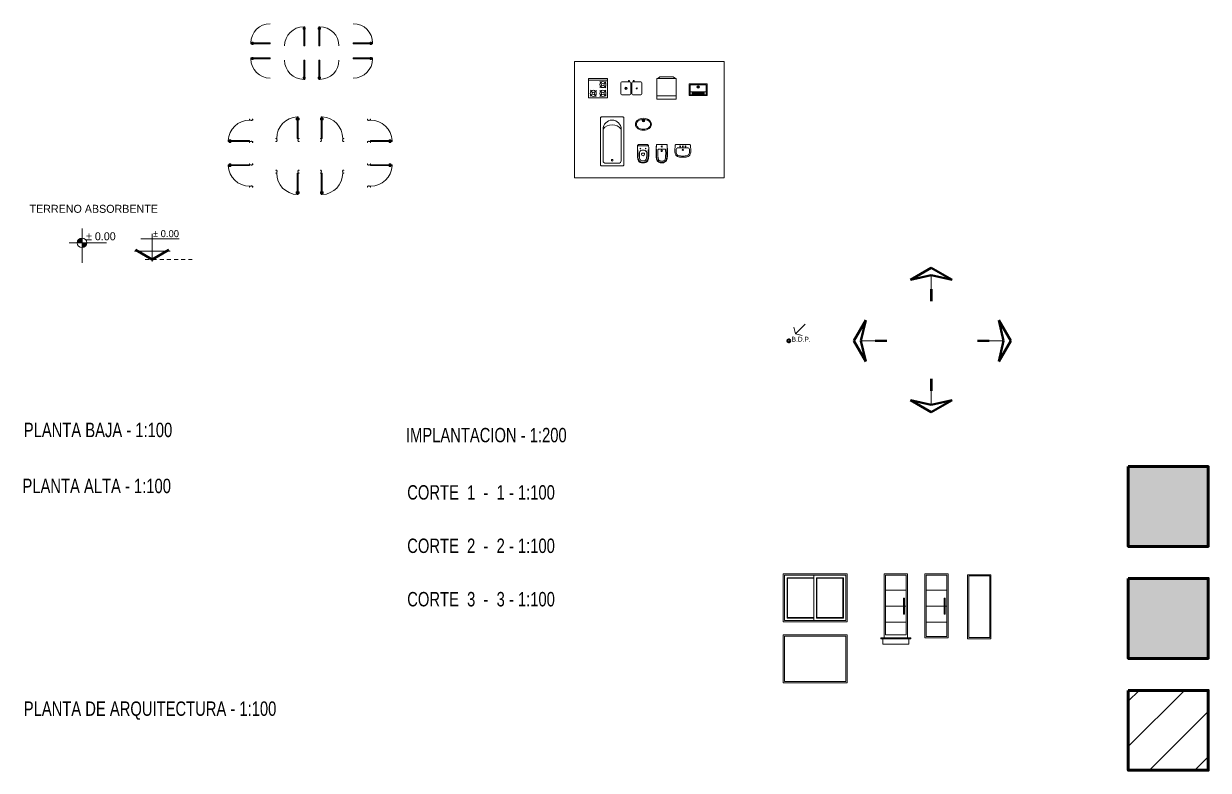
# Model space of a CAD drawing. Extents: x 233 to 569, y -241 to -74.
# Drawn here: x 476.77 to 513.8, y -171.34 to -148 of the extents above; entities that cross this region are included whole.
import ezdxf

# ---------------------------------------------------------------- set-up
doc = ezdxf.new("R2010")
doc.units = 0
doc.header["$MEASUREMENT"] = 0
doc.linetypes.add('HIDDEN2', pattern=[0.1875, 0.125, -0.0625])
doc.layers.get('0').update_dxf_attribs({"linetype": 'CONTINUOUS', "lineweight": 50})
for name, color, linetype, lineweight in [('ABERTURAS', 1, 'CONTINUOUS', 9), ('AUXILIAR', 8, 'CONTINUOUS', 9), ('COTAS', 1, 'CONTINUOUS', 9), ('HATCH', 12, 'CONTINUOUS', 50), ('LETRAS', 3, 'CONTINUOUS', 35), ('LINEAS', 2, 'CONTINUOUS', 20), ('TECHOS', 3, 'CONTINUOUS', 40), ('TEXTOGREEN', 3, 'CONTINUOUS', 40)]:
    doc.layers.add(name, color=color, linetype=linetype, lineweight=lineweight)
doc.styles.add('DIN', font='bahnschrift.ttf')
doc.styles.add('SWISS LT CN', font='bahnschrift.ttf')
doc.styles.add('SWISS LT CN BT', font='bahnschrift.ttf')
doc.styles.add('TEMPUS', font='GILC____.TTF')

# ---------------------------------------------------------------- blocks, each defined once
blk = doc.blocks.new('LAVATORIO')
at = {"layer": 'AUXILIAR', "linetype": 'Continuous'}
for p, q in [((174.293, 38.343), (174.293, 38.125)), ((174.397, 38.125), (174.397, 38.284)), ((174.293, 37.906), (174.293, 38.125)), ((174.397, 38.125), (174.397, 37.966))]:
    blk.add_line(p, q, dxfattribs=at)
for centre, radius in [((174.347, 38.125), 0.0145), ((174.347, 38.208), 0.0125), ((174.455, 38.125), 0.0191), ((174.347, 38.042), 0.0125)]:
    blk.add_circle(centre, radius, dxfattribs=at)
for centre, radius, start, end in [((174.309, 38.343), 0.0166, 98.9488, 180), ((174.501, 37.129), 1.246, 91.847, 98.9488), ((174.604, 38.284), 0.208, 174.4063, 180), ((174.431, 38.301), 0.0332, 90, 174.4063), ((174.459, 38.128), 0.208, 89.1723, 97.7563), ((174.474, 37.959), 0.415, 74.5314, 91.847), ((174.474, 37.959), 0.377, 74.5314, 91.847), ((174.55, 38.235), 0.0905, 11.5121, 74.5314), ((174.55, 38.235), 0.129, 11.5121, 74.5314), ((174.27, 38.178), 0.377, 3.6779, 11.5121), ((173.441, 38.125), 1.208, 0, 3.6779), ((174.27, 38.178), 0.415, 3.6779, 11.5121), ((173.441, 38.125), 1.246, 0, 3.6779), ((174.309, 37.906), 0.0166, 180, 261.0512), ((174.501, 39.121), 1.246, 261.0512, 268.153), ((174.604, 37.966), 0.208, 180, 185.5937), ((174.431, 37.949), 0.0332, 185.5937, 270), ((174.459, 38.121), 0.208, 262.2437, 270.8277), ((174.474, 38.291), 0.415, 268.153, 285.4686), ((174.474, 38.291), 0.377, 268.153, 285.4686), ((174.55, 38.014), 0.0905, 285.4686, 348.4879), ((174.55, 38.014), 0.129, 285.4686, 348.4879), ((174.27, 38.072), 0.377, 348.4879, 356.3221), ((173.441, 38.125), 1.208, 356.3221, 0), ((174.27, 38.072), 0.415, 348.4879, 356.3221), ((173.441, 38.125), 1.246, 356.3221, 0)]:
    blk.add_arc(centre, radius, start, end, dxfattribs=at)
blk = doc.blocks.new('INODORO')
at = {"layer": 'AUXILIAR', "linetype": 'Continuous'}
for q in [(179.203, 38.298), (179.526, 38.298)]:
    blk.add_line((179.364, 38.298), q, dxfattribs=at)
for centre, radius, start, end in [((182.187, 38.048), 3, 175.3336, 180.0649), ((179.201, 38.158), 0.0125, 177.8963, 241.1097), ((182.187, 38.048), 2.996, 175.3336, 177.8963), ((179.205, 38.155), 0.0125, 164.8627, 219.7452), ((179.188, 38.134), 0.015, 356.7304, 61.1097), ((179.203, 38.292), 0.006, 90, 175.3336), ((179.207, 38.292), 0.006, 90, 178.4484), ((179.272, 38.127), 0.03, 90, 182.5262), ((179.364, 36.56), 1.6, 90, 93.4282), ((179.364, 38.237), 0.0175, 90, 270), ((179.364, 38.237), 0.0175, 270, 90), ((179.364, 36.56), 1.6, 86.5718, 90), ((179.456, 38.127), 0.03, 357.4738, 90), ((179.522, 38.292), 0.006, 1.5516, 90), ((179.54, 38.134), 0.015, 118.8903, 183.2696), ((179.526, 38.292), 0.006, 4.6664, 90), ((176.542, 38.048), 2.996, 2.1037, 4.6664), ((176.542, 38.048), 3, 359.9351, 4.6664), ((179.524, 38.155), 0.0125, 320.2548, 15.1373), ((179.527, 38.158), 0.0125, 298.8903, 2.1037), ((184.687, 38.045), 5.5, 179.8442, 180.9076), ((179.738, 37.966), 0.55, 180.9076, 194.2367), ((182.187, 38.048), 2.985, 178.357, 180.0649), ((184.687, 38.045), 5.485, 179.8442, 180.9076), ((179.738, 37.966), 0.535, 180.9076, 194.2367), ((179.334, 37.864), 0.134, 194.2367, 261.2287), ((179.334, 37.864), 0.119, 194.2367, 261.2287), ((177.842, 38.098), 1.4, 358.4335, 1.2007), ((184.687, 38.045), 5.445, 179.8442, 180.9076), ((179.738, 37.966), 0.495, 180.9076, 194.2367), ((179.334, 37.864), 0.079, 194.2367, 261.2287), ((179.364, 38.058), 0.275, 261.1956, 270), ((179.364, 38.103), 0.023, 90, 270), ((179.364, 38.103), 0.023, 270, 90), ((179.364, 38.058), 0.275, 270, 278.8044), ((179.394, 37.864), 0.079, 278.7713, 345.7633), ((179.394, 37.864), 0.119, 278.7713, 345.7633), ((179.394, 37.864), 0.134, 278.7713, 345.7633), ((178.991, 37.966), 0.495, 345.7633, 359.0924), ((180.886, 38.098), 1.4, 178.7993, 181.5665), ((174.042, 38.045), 5.445, 359.0924, 0.1558), ((178.991, 37.966), 0.535, 345.7633, 359.0924), ((178.991, 37.966), 0.55, 345.7633, 359.0924), ((176.542, 38.048), 2.985, 359.9351, 1.643), ((174.042, 38.045), 5.485, 359.0924, 0.1558), ((174.042, 38.045), 5.5, 359.0924, 0.1558), ((179.364, 38.058), 0.33, 261.1956, 270), ((179.364, 38.058), 0.315, 261.1956, 270), ((179.364, 38.058), 0.315, 270, 278.8044), ((179.364, 38.058), 0.33, 270, 278.8044)]:
    blk.add_arc(centre, radius, start, end, dxfattribs=at)
blk = doc.blocks.new('BIDET')
at = {"layer": 'AUXILIAR', "linetype": 'Continuous'}
for p, q in [((0.1, -0.116), (0.1, -0.116)), ((0.1, -0.116), (0.1, -0.145)), ((0.248, -0.11), (0.106, -0.11)), ((0.248, -0.155), (0.11, -0.155)), ((0.248, -0.11), (0.39, -0.11)), ((0.248, -0.155), (0.386, -0.155)), ((0.396, -0.116), (0.396, -0.145)), ((0.396, -0.116), (0.396, -0.116)), ((0.201, -0.413), (0.201, -0.401)), ((0.295, -0.413), (0.295, -0.401))]:
    blk.add_line(p, q, dxfattribs=at)
for centre in [(0.168, -0.234), (0.328, -0.234)]:
    blk.add_circle(centre, 0.0075, dxfattribs=at)
for centre, radius, start, end in [((5.57, -0.368), 5.5, 177.6738, 180.7937), ((0.086, -0.264), 0.015, 178.9224, 239.058), ((0.095, -0.145), 0.02, 98.6041, 177.6738), ((0.071, -0.29), 0.015, 359.1934, 59.058), ((5.57, -0.368), 5.485, 179.1934, 180.7937), ((0.09, -0.116), 0.01, 278.6041, 0), ((0.106, -0.116), 0.006, 90, 180), ((0.11, -0.145), 0.01, 180, 270), ((0.205, -0.366), 0.075, 110.1342, 179.9809), ((5.57, -0.368), 5.44, 179.9809, 180.7937), ((0.205, -0.366), 0.072, 110.1342, 179.9809), ((5.57, -0.368), 5.437, 179.9809, 180.7937), ((0.248, -0.483), 0.2, 90, 110.1342), ((0.248, -0.483), 0.197, 90, 110.1342), ((0.248, -0.483), 0.2, 69.8658, 90), ((0.248, -0.483), 0.197, 69.8658, 90), ((0.291, -0.366), 0.072, 0.0191, 69.8658), ((0.291, -0.366), 0.075, 0.0191, 69.8658), ((-5.074, -0.368), 5.437, 359.2063, 0.0191), ((-5.074, -0.368), 5.44, 359.2063, 0.0191), ((0.386, -0.145), 0.01, 270, 0), ((0.39, -0.116), 0.006, 360, 90), ((0.406, -0.116), 0.01, 180, 261.3959), ((0.402, -0.145), 0.02, 2.3262, 81.3959), ((0.426, -0.29), 0.015, 120.942, 180.8066), ((-5.074, -0.368), 5.485, 359.2063, 0.8066), ((0.41, -0.264), 0.015, 300.942, 1.0776), ((-5.074, -0.368), 5.5, 359.2063, 2.3262), ((0.621, -0.444), 0.55, 180, 194.2717), ((0.621, -0.444), 0.535, 180, 194.2717), ((0.218, -0.546), 0.135, 194.2717, 261.1646), ((0.218, -0.546), 0.12, 194.2717, 261.1646), ((0.621, -0.444), 0.49, 180, 194.2717), ((0.621, -0.444), 0.487, 180, 194.2717), ((0.218, -0.546), 0.0747, 194.2717, 261.1646), ((0.218, -0.546), 0.0717, 194.2717, 261.1646), ((0.248, -0.353), 0.33, 261.1646, 270), ((0.248, -0.353), 0.315, 261.1646, 270), ((0.221, -0.401), 0.02, 99.7151, 180), ((0.248, -0.413), 0.047, 180, 270), ((0.248, -0.353), 0.267, 261.1646, 270), ((0.248, -0.353), 0.27, 261.1646, 270), ((0.248, -0.558), 0.18, 90, 99.7151), ((0.248, -0.558), 0.18, 80.2849, 90), ((0.248, -0.413), 0.047, 270, 0), ((0.248, -0.353), 0.267, 270, 278.8354), ((0.248, -0.353), 0.27, 270, 278.8354), ((0.248, -0.353), 0.315, 270, 278.8354), ((0.248, -0.353), 0.33, 270, 278.8354), ((0.275, -0.401), 0.02, 0, 80.2849), ((0.278, -0.546), 0.0717, 278.8354, 345.7283), ((0.278, -0.546), 0.0747, 278.8354, 345.7283), ((0.278, -0.546), 0.12, 278.8354, 345.7283), ((0.278, -0.546), 0.135, 278.8354, 345.7283), ((-0.124, -0.444), 0.487, 345.7283, 0), ((-0.124, -0.444), 0.49, 345.7283, 0), ((-0.124, -0.444), 0.535, 345.7283, 0), ((-0.124, -0.444), 0.55, 345.7283, 0)]:
    blk.add_arc(centre, radius, start, end, dxfattribs=at)
blk = doc.blocks.new('bacha lavatorio')
at = {"layer": 'AUXILIAR'}
for points in [[(0, 0, 0.075373), (-0.099, -0.015, 0.085733), (-0.177, -0.055, 0.106084), (-0.233, -0.119, 0.12693), (-0.25, -0.188, 0.12693), (-0.233, -0.256, 0.106084), (-0.177, -0.32, 0.085733), (-0.099, -0.36, 0.075373), (0, -0.375, 0.075373), (0.099, -0.36, 0.085733), (0.177, -0.32, 0.106084), (0.233, -0.256, 0.12693), (0.25, -0.188, 0.12693), (0.233, -0.119, 0.106084), (0.177, -0.055, 0.085733), (0.099, -0.015, 0.075373)], [(0, -0.03, 0.075373), (-0.09, -0.044, 0.085733), (-0.159, -0.079, 0.106084), (-0.206, -0.133, 0.12693), (-0.22, -0.188, 0.12693), (-0.206, -0.242, 0.106084), (-0.159, -0.296, 0.085733), (-0.09, -0.331, 0.075373), (0, -0.345, 0.075373), (0.09, -0.331, 0.085733), (0.159, -0.296, 0.106084), (0.206, -0.242, 0.12693), (0.22, -0.188, 0.12693), (0.206, -0.133, 0.106084), (0.159, -0.079, 0.085733), (0.09, -0.044, 0.075373)]]:
    blk.add_lwpolyline(points, format="xyb", close=True, dxfattribs=at)
for radius in [0.04, 0.02]:
    blk.add_circle((0, -0.071), radius, dxfattribs=at)
blk = doc.blocks.new('bañera 1')
at = {"layer": 'AUXILIAR'}
for p, q in [((-0.283, -0.552), (-0.283, 0.435)), ((0.283, -0.552), (0.283, 0.435)), ((0.202, -0.632), (-0.202, -0.632))]:
    blk.add_line(p, q, dxfattribs=at)
blk.add_lwpolyline([(0.363, -0.682), (0.363, 0.788, 0.414214), (0.332, 0.818), (-0.332, 0.818, 0.414214), (-0.362, 0.788), (-0.362, -0.682, 0.414214), (-0.332, -0.712), (0.332, -0.712, 0.414214)], format="xyb", close=True, dxfattribs=at)
blk.add_circle((0, -0.535), 0.025, dxfattribs=at)
for centre, radius, start, end in [((0, 0.435), 0.283, 0, 180), ((0, 0.212), 0.362, 38.8091, 141.1909), ((-0.202, -0.552), 0.08, 180, 270), ((0.202, -0.552), 0.08, 270, 0)]:
    blk.add_arc(centre, radius, start, end, dxfattribs=at)
blk = doc.blocks.new('heladera 1')
at = {"layer": 'AUXILIAR'}
for p, q in [((-0.294, 0.29), (-0.294, -0.36)), ((0.306, 0.29), (-0.294, 0.29)), ((-0.27, 0.29), (-0.2, 0.34)), ((-0.2, 0.34), (0.006, 0.34)), ((0.211, 0.34), (0.006, 0.34)), ((0.281, 0.29), (0.211, 0.34)), ((0.306, 0.29), (0.306, -0.36)), ((-0.294, -0.26), (0.306, -0.26)), ((-0.294, -0.36), (0.306, -0.36))]:
    blk.add_line(p, q, dxfattribs=at)
blk = doc.blocks.new('cocina 1')
at = {"layer": 'AUXILIAR'}
for p, q in [((0.305, 0.25), (-0.295, 0.25)), ((0.115, 0.075), (0.056, 0.021)), ((0.118, 0.153), (0.064, 0.211)), ((0.192, 0.072), (0.246, 0.013)), ((0.196, 0.149), (0.255, 0.203)), ((-0.185, -0.2), (-0.244, -0.254)), ((-0.182, -0.122), (-0.236, -0.064)), ((-0.108, -0.203), (-0.054, -0.262)), ((-0.104, -0.126), (-0.045, -0.072)), ((0.115, -0.126), (0.056, -0.072)), ((0.118, -0.203), (0.064, -0.262)), ((0.192, -0.122), (0.246, -0.064)), ((0.196, -0.2), (0.255, -0.254))]:
    blk.add_line(p, q, dxfattribs=at)
blk.add_lwpolyline([(0.305, 0.3), (0.305, -0.3), (-0.295, -0.3), (-0.295, 0.3), (0.305, 0.3)], dxfattribs=at)
for centre, radius in [((0.155, 0.112), 0.0957), ((0.155, 0.112), 0.0375), ((-0.145, -0.163), 0.0957), ((-0.145, -0.163), 0.0375), ((0.155, -0.163), 0.0957), ((0.155, -0.163), 0.0375)]:
    blk.add_circle(centre, radius, dxfattribs=at)

msp = doc.modelspace()

# ---------------------------------------------------------------- hatches: boundary and pattern name
at = {"layer": 'AUXILIAR'}
h = msp.add_hatch(color=256, dxfattribs=at)
h.dxf.hatch_style = 1
h.paths.add_polyline_path([(513.7998, -161.8426), (511.2998, -161.8426), (511.2998, -164.3426), (513.7998, -164.3426)])
h = msp.add_hatch(dxfattribs=at)
h.set_pattern_fill('_USER', color=256, angle=45, style=0, pattern_type=0)
h.set_pattern_definition([(45, (-36.6189, 19.7071), (-0.7071068, 0.7071068), [])])
h.paths.add_polyline_path([(513.7998, -168.8426), (511.2998, -168.8426), (511.2998, -171.3426), (513.7998, -171.3426)])
at = {"layer": 'HATCH'}
h = msp.add_hatch(color=256, dxfattribs=at)
h.dxf.hatch_style = 1
h.paths.add_polyline_path([(513.7998, -165.3426), (511.2998, -165.3426), (511.2998, -167.8426), (513.7998, -167.8426)])

# ---------------------------------------------------------------- linework, layer by layer
at = {"const_width": 0.03}
msp.add_lwpolyline([(479.3602, -154.8489), (478.9189, -154.8489)], dxfattribs=at)
for points in [[(511.2998, -161.8426), (513.7998, -161.8426), (513.7998, -164.3426), (511.2998, -164.3426)], [(511.2998, -165.3426), (513.7998, -165.3426), (513.7998, -167.8426), (511.2998, -167.8426)], [(511.2998, -168.8426), (513.7998, -168.8426), (513.7998, -171.3426), (511.2998, -171.3426)]]:
    msp.add_lwpolyline(points, close=True)
at = {"layer": 'ABERTURAS'}
for p, q in [((501.4734, -165.241), (501.4734, -166.661)), ((501.5534, -165.321), (501.5534, -166.581)), ((501.5684, -165.336), (501.5684, -166.566))]:
    msp.add_line(p, q, dxfattribs=at)
for points in [[(500.5534, -165.241), (502.4734, -165.241), (502.4734, -166.661), (500.5534, -166.661)], [(503.7071, -165.241), (504.3571, -165.241), (504.3571, -167.111), (503.7071, -167.111)], [(504.9804, -165.241), (505.6304, -165.241), (505.6304, -167.161), (504.9804, -167.161)]]:
    msp.add_lwpolyline(points, close=True, dxfattribs=at)
for points in [[(501.4734, -166.581), (500.6334, -166.581), (500.6334, -165.321), (501.4734, -165.321)], [(501.4734, -166.566), (500.6484, -166.566), (500.6484, -165.336), (501.4734, -165.336)], [(501.5534, -165.321), (502.3934, -165.321), (502.3934, -166.581), (501.5534, -166.581)], [(501.5684, -165.336), (502.3784, -165.336), (502.3784, -166.566), (501.5684, -166.566)]]:
    msp.add_lwpolyline(points, dxfattribs=at)
for centre, start, end in [((483.8314, -151.6823), 90, 177.43366), ((485.3512, -151.5823), 92.56634, 180), ((486.0746, -151.5823), 0, 87.43366), ((487.6154, -151.6823), 2.56634, 90), ((483.8314, -152.4057), 182.56634, 270), ((487.6154, -152.4057), 270, 357.43366), ((485.3512, -152.6717), 180, 267.43366), ((486.0746, -152.6717), 272.56634, 0)]:
    msp.add_arc(centre, 0.67, start, end, dxfattribs=at)
at = {"layer": 'AUXILIAR'}
for p, q in [((493.9895, -149.1789), (498.6693, -149.1789)), ((493.9895, -152.8129), (493.9895, -149.1789)), ((498.6693, -149.1789), (498.6693, -152.8129)), ((495.4413, -149.8435), (495.4413, -150.1935)), ((495.4713, -149.8135), (495.7213, -149.8135)), ((495.7513, -149.8435), (495.7513, -150.1935)), ((495.7813, -149.8435), (495.7813, -150.1935)), ((495.8113, -149.8135), (496.0613, -149.8135)), ((496.0913, -149.8435), (496.0913, -150.1935)), ((497.6051, -150.2065), (497.6051, -149.9165)), ((497.6151, -149.9065), (498.0951, -149.9065)), ((498.1051, -150.2065), (498.1051, -149.9165)), ((495.4713, -150.2235), (495.7213, -150.2235)), ((495.8113, -150.2235), (496.0613, -150.2235)), ((497.6051, -150.1265), (498.1051, -150.1265)), ((497.6151, -150.2165), (498.0951, -150.2165)), ((497.6651, -150.2165), (497.6651, -150.1265)), ((497.6651, -150.1565), (498.0451, -150.1565)), ((497.6651, -150.1865), (498.0451, -150.1865)), ((498.0451, -150.2165), (498.0451, -150.1265)), ((498.6693, -152.8129), (493.9895, -152.8129)), ((480.2354, -155.1135), (481.3557, -155.1135))]:
    msp.add_line(p, q, dxfattribs=at)
at = {"layer": 'AUXILIAR', "linetype": 'HIDDEN2'}
msp.add_line((480.5745, -155.3667), (482.039, -155.3667), dxfattribs=at)
at = {"layer": 'AUXILIAR'}
for points in [[(485.5145, -148.122), (485.5071, -148.122), (485.5071, -148.1654), (485.5145, -148.1654), (485.5145, -148.1314)], [(485.526, -148.122), (485.5145, -148.122)], [(485.5145, -148.1314), (485.526, -148.1314)], [(485.556, -148.122), (485.5674, -148.122)], [(485.5674, -148.1314), (485.556, -148.1314)], [(485.5674, -148.122), (485.5748, -148.122), (485.5748, -148.1654), (485.5674, -148.1654), (485.5674, -148.1314)], [(485.9859, -148.122), (485.9785, -148.122), (485.9785, -148.1654), (485.9859, -148.1654), (485.9859, -148.1314)], [(485.9974, -148.122), (485.9859, -148.122)], [(485.9859, -148.1314), (485.9974, -148.1314)], [(486.0274, -148.122), (486.0388, -148.122)], [(486.0388, -148.1314), (486.0274, -148.1314)], [(486.0388, -148.122), (486.0462, -148.122), (486.0462, -148.1654), (486.0388, -148.1654), (486.0388, -148.1314)], [(483.9043, -148.5848), (483.9043, -148.5774), (483.9477, -148.5774), (483.9477, -148.5848), (483.9137, -148.5848)], [(483.9043, -148.5962), (483.9043, -148.5848)], [(483.9043, -148.6262), (483.9043, -148.6377)], [(483.9043, -148.6377), (483.9043, -148.6451), (483.9477, -148.6451), (483.9477, -148.6377), (483.9137, -148.6377)], [(483.9137, -148.5848), (483.9137, -148.5962)], [(483.9137, -148.6377), (483.9137, -148.6262)], [(487.6452, -148.5848), (487.6452, -148.5774), (487.6018, -148.5774), (487.6018, -148.5848), (487.6359, -148.5848)], [(487.6452, -148.6377), (487.6452, -148.6451), (487.6018, -148.6451), (487.6018, -148.6377), (487.6359, -148.6377)], [(487.6359, -148.5848), (487.6359, -148.5962)], [(487.6359, -148.6377), (487.6359, -148.6262)], [(487.6452, -148.5962), (487.6452, -148.5848)], [(487.6452, -148.6262), (487.6452, -148.6377)], [(483.9043, -149.0562), (483.9043, -149.0488), (483.9477, -149.0488), (483.9477, -149.0562), (483.9137, -149.0562)], [(483.9043, -149.0676), (483.9043, -149.0562)], [(483.9043, -149.0976), (483.9043, -149.1091)], [(483.9043, -149.1091), (483.9043, -149.1165), (483.9477, -149.1165), (483.9477, -149.1091), (483.9137, -149.1091)], [(483.9137, -149.0562), (483.9137, -149.0676)], [(483.9137, -149.1091), (483.9137, -149.0976)], [(487.6452, -149.0562), (487.6452, -149.0488), (487.6018, -149.0488), (487.6018, -149.0562), (487.6359, -149.0562)], [(487.6452, -149.1091), (487.6452, -149.1165), (487.6018, -149.1165), (487.6018, -149.1091), (487.6359, -149.1091)], [(487.6359, -149.0562), (487.6359, -149.0676)], [(487.6359, -149.1091), (487.6359, -149.0976)], [(487.6452, -149.0676), (487.6452, -149.0562)], [(487.6452, -149.0976), (487.6452, -149.1091)], [(485.5145, -149.7072), (485.5071, -149.7072), (485.5071, -149.6637), (485.5145, -149.6637), (485.5145, -149.6978)], [(485.5145, -149.6978), (485.526, -149.6978)], [(485.526, -149.7072), (485.5145, -149.7072)], [(485.5674, -149.6978), (485.556, -149.6978)], [(485.556, -149.7072), (485.5674, -149.7072)], [(485.5674, -149.7072), (485.5748, -149.7072), (485.5748, -149.6637), (485.5674, -149.6637), (485.5674, -149.6978)], [(485.9859, -149.7072), (485.9785, -149.7072), (485.9785, -149.6637), (485.9859, -149.6637), (485.9859, -149.6978)], [(485.9859, -149.6978), (485.9974, -149.6978)], [(485.9974, -149.7072), (485.9859, -149.7072)], [(486.0388, -149.6978), (486.0274, -149.6978)], [(486.0274, -149.7072), (486.0388, -149.7072)], [(486.0388, -149.7072), (486.0462, -149.7072), (486.0462, -149.6637), (486.0388, -149.6637), (486.0388, -149.6978)]]:
    msp.add_lwpolyline(points, dxfattribs=at)
msp.add_lwpolyline([(498.1351, -150.2165), (498.1351, -149.8765), (497.5751, -149.8765), (497.5751, -150.2165, 0.4142136), (497.6051, -150.2465), (498.1051, -150.2465, 0.4142136), (498.1351, -150.2165)], format="xyb", close=True, dxfattribs=at)
for points in [[(485.3212, -150.9464), (485.2937, -150.9464), (485.2937, -150.9623), (485.3212, -150.9623)], [(485.2937, -150.9623), (485.3045, -150.9623), (485.3045, -151.0027), (485.2937, -151.0027)], [(485.3512, -150.9464), (485.3787, -150.9464), (485.3787, -150.9623), (485.3512, -150.9623)], [(485.3787, -150.9623), (485.3679, -150.9623), (485.3679, -151.0027), (485.3787, -151.0027)], [(486.0746, -150.9464), (486.0471, -150.9464), (486.0471, -150.9623), (486.0746, -150.9623)], [(486.0471, -150.9623), (486.0579, -150.9623), (486.0579, -151.0027), (486.0471, -151.0027)], [(486.1046, -150.9464), (486.1321, -150.9464), (486.1321, -150.9623), (486.1046, -150.9623)], [(486.1321, -150.9623), (486.1213, -150.9623), (486.1213, -151.0027), (486.1321, -151.0027)], [(483.1954, -151.6523), (483.1954, -151.6247), (483.2113, -151.6247), (483.2113, -151.6523)], [(483.1954, -151.6823), (483.1954, -151.7098), (483.2113, -151.7098), (483.2113, -151.6823)], [(483.2113, -151.6247), (483.2113, -151.6356), (483.2518, -151.6356), (483.2518, -151.6247)], [(483.2113, -151.7098), (483.2113, -151.6989), (483.2518, -151.6989), (483.2518, -151.7098)], [(488.2354, -151.6247), (488.2354, -151.6356), (488.195, -151.6356), (488.195, -151.6247)], [(488.2354, -151.7098), (488.2354, -151.6989), (488.195, -151.6989), (488.195, -151.7098)], [(488.2513, -151.6523), (488.2513, -151.6247), (488.2354, -151.6247), (488.2354, -151.6523)], [(488.2513, -151.6823), (488.2513, -151.7098), (488.2354, -151.7098), (488.2354, -151.6823)], [(483.1954, -152.4057), (483.1954, -152.3782), (483.2113, -152.3782), (483.2113, -152.4057)], [(483.1954, -152.4357), (483.1954, -152.4632), (483.2113, -152.4632), (483.2113, -152.4357)], [(483.2113, -152.3782), (483.2113, -152.389), (483.2518, -152.389), (483.2518, -152.3782)], [(483.2113, -152.4632), (483.2113, -152.4524), (483.2518, -152.4524), (483.2518, -152.4632)], [(488.2354, -152.3782), (488.2354, -152.389), (488.195, -152.389), (488.195, -152.3782)], [(488.2354, -152.4632), (488.2354, -152.4524), (488.195, -152.4524), (488.195, -152.4632)], [(488.2513, -152.4057), (488.2513, -152.3782), (488.2354, -152.3782), (488.2354, -152.4057)], [(488.2513, -152.4357), (488.2513, -152.4632), (488.2354, -152.4632), (488.2354, -152.4357)], [(485.2937, -153.2918), (485.3045, -153.2918), (485.3045, -153.2514), (485.2937, -153.2514)], [(485.3212, -153.3077), (485.2937, -153.3077), (485.2937, -153.2918), (485.3212, -153.2918)], [(485.3512, -153.3077), (485.3787, -153.3077), (485.3787, -153.2918), (485.3512, -153.2918)], [(485.3787, -153.2918), (485.3679, -153.2918), (485.3679, -153.2514), (485.3787, -153.2514)], [(486.0471, -153.2918), (486.0579, -153.2918), (486.0579, -153.2514), (486.0471, -153.2514)], [(486.0746, -153.3077), (486.0471, -153.3077), (486.0471, -153.2918), (486.0746, -153.2918)], [(486.1046, -153.3077), (486.1321, -153.3077), (486.1321, -153.2918), (486.1046, -153.2918)], [(486.1321, -153.2918), (486.1213, -153.2918), (486.1213, -153.2514), (486.1321, -153.2514)], [(506.2767, -167.2261), (507.0067, -167.2261), (507.0067, -165.2261), (506.2767, -165.2261)], [(506.3167, -167.1861), (506.9667, -167.1861), (506.9667, -165.2661), (506.3167, -165.2661)], [(500.5134, -167.1073), (502.5134, -167.1073), (502.5134, -168.6073), (500.5134, -168.6073)], [(500.5534, -167.1473), (502.4734, -167.1473), (502.4734, -168.5673), (500.5534, -168.5673)]]:
    msp.add_lwpolyline(points, close=True, dxfattribs=at)
for centre, radius in [((495.6913, -149.7844), 0.015), ((495.8413, -149.7844), 0.015), ((497.8551, -149.9771), 0.04), ((497.8551, -149.9771), 0.02), ((495.5963, -150.0185), 0.035), ((495.5963, -150.0185), 0.025), ((495.9363, -150.0185), 0.015)]:
    msp.add_circle(centre, radius, dxfattribs=at)
for centre, radius, start, end in [((495.4713, -149.8435), 0.03, 90, 180), ((495.7213, -149.8435), 0.03, 0, 90), ((495.8113, -149.8435), 0.03, 90, 180), ((496.0613, -149.8435), 0.03, 0, 90), ((497.6151, -149.9165), 0.01, 90, 180), ((498.0951, -149.9165), 0.01, 0, 90), ((495.4713, -150.1935), 0.03, 180, 270), ((495.7213, -150.1935), 0.03, 270, 0), ((495.8113, -150.1935), 0.03, 180, 270), ((496.0613, -150.1935), 0.03, 270, 0), ((497.6151, -150.2065), 0.01, 180, 270), ((498.0951, -150.2065), 0.01, 270, 0)]:
    msp.add_arc(centre, radius, start, end, dxfattribs=at)
at = {"layer": 'COTAS'}
for p, q in [((478.596, -154.3976), (478.596, -155.4737)), ((481.6311, -154.7284), (480.4353, -154.7284)), ((480.7877, -155.43), (480.7877, -154.5695)), ((478.1965, -154.8489), (479.3602, -154.8489)), ((501.1959, -157.3959), (500.8987, -157.6931))]:
    msp.add_line(p, q, dxfattribs=at)
msp.add_circle((478.596, -154.8489), 0.15, dxfattribs=at)
for centre, start, end in [((484.4737, -148.5962), 90, 180), ((485.526, -148.6914), 90, 180), ((486.0274, -148.6914), 360, 90), ((487.0758, -148.5962), 0, 90), ((484.4737, -149.0976), 180, 270), ((485.526, -149.1378), 180, 270), ((486.0274, -149.1378), 270, 0), ((487.0758, -149.0976), 270, 0)]:
    msp.add_arc(centre, 0.6, start, end, dxfattribs=at)
at = {"layer": 'LETRAS', "const_width": 0.15}
for points in [[(478.596, -154.7739, 0.4142136), (478.521, -154.8489)], [(478.596, -154.9239, 0.4142136), (478.671, -154.8489)]]:
    msp.add_lwpolyline(points, format="xyb", dxfattribs=at)
at = {"layer": 'LINEAS'}
for p, q in [((483.881, -151.0123), (483.881, -151.0223)), ((483.901, -151.0123), (483.901, -151.0223)), ((487.5458, -151.0123), (487.5458, -151.0223)), ((487.5658, -151.0123), (487.5658, -151.0223)), ((483.881, -151.6723), (483.881, -151.6823)), ((483.901, -151.6723), (483.901, -151.6823)), ((484.6812, -151.6319), (484.6912, -151.6319)), ((484.6812, -151.6519), (484.6912, -151.6519)), ((485.3412, -151.6319), (485.3512, -151.6319)), ((485.3412, -151.6519), (485.3512, -151.6519)), ((486.0846, -151.6319), (486.0746, -151.6319)), ((486.0846, -151.6519), (486.0746, -151.6519)), ((486.7446, -151.6319), (486.7346, -151.6319)), ((486.7446, -151.6519), (486.7346, -151.6519)), ((487.5458, -151.6723), (487.5458, -151.6823)), ((487.5658, -151.6723), (487.5658, -151.6823)), ((483.881, -152.4157), (483.881, -152.4057)), ((483.901, -152.4157), (483.901, -152.4057)), ((487.5458, -152.4157), (487.5458, -152.4057)), ((487.5658, -152.4157), (487.5658, -152.4057)), ((484.6812, -152.6022), (484.6912, -152.6022)), ((484.6812, -152.6222), (484.6912, -152.6222)), ((485.3412, -152.6022), (485.3512, -152.6022)), ((485.3412, -152.6222), (485.3512, -152.6222)), ((486.0846, -152.6022), (486.0746, -152.6022)), ((486.0846, -152.6222), (486.0746, -152.6222)), ((486.7446, -152.6022), (486.7346, -152.6022)), ((486.7446, -152.6222), (486.7346, -152.6222)), ((483.881, -153.0757), (483.881, -153.0657)), ((483.901, -153.0757), (483.901, -153.0657)), ((487.5458, -153.0757), (487.5458, -153.0657)), ((487.5658, -153.0757), (487.5658, -153.0657)), ((505.1412, -156.6704), (505.1412, -155.8594)), ((505.1162, -156.6704), (505.1162, -156.3022)), ((505.1662, -156.6704), (505.1662, -156.3022)), ((500.8987, -157.6931), (500.844, -157.4888)), ((500.8987, -157.6931), (501.103, -157.7478)), ((503.7535, -157.9128), (502.9425, -157.9128)), ((503.7535, -157.8878), (503.3853, -157.8878)), ((503.7535, -157.9378), (503.3853, -157.9378)), ((506.5853, -157.8878), (506.9534, -157.8878)), ((506.5853, -157.9128), (507.3963, -157.9128)), ((506.5853, -157.9378), (506.9534, -157.9378)), ((505.1162, -159.1038), (505.1162, -159.472)), ((505.1412, -159.1038), (505.1412, -159.9148)), ((505.1662, -159.1038), (505.1662, -159.472)), ((503.6671, -165.201), (504.3971, -165.201)), ((503.6671, -167.201), (503.6671, -165.201)), ((504.3971, -165.201), (504.3971, -167.201)), ((504.9404, -165.201), (505.6704, -165.201)), ((504.9404, -167.201), (504.9404, -165.201)), ((505.6704, -165.201), (505.6704, -167.201)), ((503.7071, -165.711), (504.3571, -165.711)), ((504.9804, -165.711), (505.6304, -165.711)), ((503.7071, -166.211), (504.2688, -166.211)), ((504.2988, -166.211), (504.3571, -166.211)), ((504.9804, -166.211), (505.5421, -166.211)), ((505.5721, -166.211), (505.6304, -166.211)), ((503.7071, -166.711), (504.3571, -166.711)), ((504.9804, -166.711), (505.6304, -166.711)), ((503.5673, -167.201), (504.4969, -167.201)), ((503.5673, -167.201), (503.5673, -167.231)), ((503.5673, -167.231), (504.4969, -167.231)), ((503.6297, -167.231), (503.6297, -167.401)), ((504.3971, -167.201), (503.6671, -167.201)), ((504.4421, -167.231), (504.4421, -167.401)), ((504.4969, -167.201), (504.4969, -167.231)), ((505.6704, -167.201), (504.9404, -167.201)), ((503.6297, -167.401), (504.4421, -167.401))]:
    msp.add_line(p, q, dxfattribs=at)
for points in [[(485.526, -148.6914), (485.556, -148.6914), (485.556, -148.0914), (485.526, -148.0914)], [(486.0274, -148.6914), (485.9974, -148.6914), (485.9974, -148.0914), (486.0274, -148.0914)], [(484.4737, -148.5962), (484.4737, -148.6262), (483.8737, -148.6262), (483.8737, -148.5962)], [(487.0758, -148.5962), (487.0758, -148.6262), (487.6758, -148.6262), (487.6758, -148.5962)], [(484.4737, -149.0976), (484.4737, -149.0676), (483.8737, -149.0676), (483.8737, -149.0976)], [(485.526, -149.1378), (485.556, -149.1378), (485.556, -149.7378), (485.526, -149.7378)], [(486.0274, -149.1378), (485.9974, -149.1378), (485.9974, -149.7378), (486.0274, -149.7378)], [(487.0758, -149.0976), (487.0758, -149.0676), (487.6758, -149.0676), (487.6758, -149.0976)], [(485.3212, -150.913), (485.3512, -150.913), (485.3512, -151.5823), (485.3212, -151.5823)], [(486.1046, -150.913), (486.0746, -150.913), (486.0746, -151.5823), (486.1046, -151.5823)], [(483.1621, -151.6523), (483.1621, -151.6823), (483.8314, -151.6823), (483.8314, -151.6523)], [(488.2847, -151.6523), (488.2847, -151.6823), (487.6154, -151.6823), (487.6154, -151.6523)], [(483.1621, -152.4357), (483.1621, -152.4057), (483.8314, -152.4057), (483.8314, -152.4357)], [(488.2847, -152.4357), (488.2847, -152.4057), (487.6154, -152.4057), (487.6154, -152.4357)], [(485.3212, -153.3411), (485.3512, -153.3411), (485.3512, -152.6717), (485.3212, -152.6717)], [(486.1046, -153.3411), (486.0746, -153.3411), (486.0746, -152.6717), (486.1046, -152.6717)], [(500.5134, -165.201), (502.5134, -165.201), (502.5134, -166.701), (500.5134, -166.701)], [(504.2688, -166.461), (504.2988, -166.461), (504.2988, -165.961), (504.2688, -165.961)], [(505.5421, -166.461), (505.5721, -166.461), (505.5721, -165.961), (505.5421, -165.961)]]:
    msp.add_lwpolyline(points, close=True, dxfattribs=at)
for points in [[(483.881, -151.0123), (483.8314, -151.0123), (483.8314, -150.9823), (483.8439, -150.9823)], [(483.901, -151.0223), (483.881, -151.0223)], [(483.9181, -150.9823), (483.9314, -150.9823), (483.9314, -151.0123), (483.901, -151.0123)], [(487.5287, -150.9823), (487.5154, -150.9823), (487.5154, -151.0123), (487.5458, -151.0123)], [(487.5458, -151.0223), (487.5658, -151.0223)], [(487.5658, -151.0123), (487.6154, -151.0123), (487.6154, -150.9823), (487.6029, -150.9823)], [(483.8439, -151.7123), (483.8314, -151.7123), (483.8314, -151.6823), (483.881, -151.6823)], [(483.881, -151.6723), (483.901, -151.6723)], [(483.901, -151.6823), (483.9314, -151.6823), (483.9314, -151.7123), (483.9181, -151.7123)], [(484.6812, -151.6319), (484.6812, -151.5823), (484.6512, -151.5823), (484.6512, -151.5948)], [(484.6512, -151.669), (484.6512, -151.6823), (484.6812, -151.6823), (484.6812, -151.6519)], [(484.6912, -151.6519), (484.6912, -151.6319)], [(485.3412, -151.6319), (485.3412, -151.6519)], [(485.3812, -151.5948), (485.3812, -151.5823), (485.3512, -151.5823), (485.3512, -151.6319)], [(485.3512, -151.6519), (485.3512, -151.6823), (485.3812, -151.6823), (485.3812, -151.669)], [(486.0446, -151.5948), (486.0446, -151.5823), (486.0746, -151.5823), (486.0746, -151.6319)], [(486.0746, -151.6519), (486.0746, -151.6823), (486.0446, -151.6823), (486.0446, -151.669)], [(486.0846, -151.6319), (486.0846, -151.6519)], [(486.7346, -151.6519), (486.7346, -151.6319)], [(486.7446, -151.6319), (486.7446, -151.5823), (486.7746, -151.5823), (486.7746, -151.5948)], [(486.7746, -151.669), (486.7746, -151.6823), (486.7446, -151.6823), (486.7446, -151.6519)], [(487.5458, -151.6823), (487.5154, -151.6823), (487.5154, -151.7123), (487.5287, -151.7123)], [(487.5658, -151.6723), (487.5458, -151.6723)], [(487.6029, -151.7123), (487.6154, -151.7123), (487.6154, -151.6823), (487.5658, -151.6823)], [(483.8439, -152.3757), (483.8314, -152.3757), (483.8314, -152.4057), (483.881, -152.4057)], [(483.881, -152.4157), (483.901, -152.4157)], [(483.901, -152.4057), (483.9314, -152.4057), (483.9314, -152.3757), (483.9181, -152.3757)], [(487.5458, -152.4057), (487.5154, -152.4057), (487.5154, -152.3757), (487.5287, -152.3757)], [(487.5658, -152.4157), (487.5458, -152.4157)], [(487.6029, -152.3757), (487.6154, -152.3757), (487.6154, -152.4057), (487.5658, -152.4057)], [(484.6512, -152.5851), (484.6512, -152.5717), (484.6812, -152.5717), (484.6812, -152.6022)], [(484.6812, -152.6222), (484.6812, -152.6717), (484.6512, -152.6717), (484.6512, -152.6592)], [(484.6912, -152.6022), (484.6912, -152.6222)], [(485.3412, -152.6222), (485.3412, -152.6022)], [(485.3512, -152.6022), (485.3512, -152.5717), (485.3812, -152.5717), (485.3812, -152.5851)], [(485.3812, -152.6592), (485.3812, -152.6717), (485.3512, -152.6717), (485.3512, -152.6222)], [(486.0746, -152.6022), (486.0746, -152.5717), (486.0446, -152.5717), (486.0446, -152.5851)], [(486.0446, -152.6592), (486.0446, -152.6717), (486.0746, -152.6717), (486.0746, -152.6222)], [(486.0846, -152.6222), (486.0846, -152.6022)], [(486.7346, -152.6022), (486.7346, -152.6222)], [(486.7746, -152.5851), (486.7746, -152.5717), (486.7446, -152.5717), (486.7446, -152.6022)], [(486.7446, -152.6222), (486.7446, -152.6717), (486.7746, -152.6717), (486.7746, -152.6592)], [(483.881, -153.0757), (483.8314, -153.0757), (483.8314, -153.1057), (483.8439, -153.1057)], [(483.901, -153.0657), (483.881, -153.0657)], [(483.9181, -153.1057), (483.9314, -153.1057), (483.9314, -153.0757), (483.901, -153.0757)], [(487.5287, -153.1057), (487.5154, -153.1057), (487.5154, -153.0757), (487.5458, -153.0757)], [(487.5458, -153.0657), (487.5658, -153.0657)], [(487.5658, -153.0757), (487.6154, -153.0757), (487.6154, -153.1057), (487.6029, -153.1057)]]:
    msp.add_lwpolyline(points, dxfattribs=at)
at = {"layer": 'TECHOS'}
for p, q in [((480.7877, -155.3667), (480.2681, -155.0667)), ((480.7877, -155.3667), (481.3073, -155.0667)), ((505.1412, -155.632), (504.4904, -156.0078)), ((505.1412, -155.8594), (504.4904, -156.0078)), ((505.1412, -155.632), (505.7921, -156.0078)), ((505.7921, -156.0078), (505.1412, -155.8594)), ((502.7152, -157.9128), (503.0909, -157.2619)), ((502.9425, -157.9128), (503.0909, -157.2619)), ((507.6236, -157.9128), (507.2478, -157.2619)), ((507.3963, -157.9128), (507.2478, -157.2619)), ((502.7152, -157.9128), (503.0909, -158.5636)), ((503.0909, -158.5636), (502.9425, -157.9128)), ((507.6236, -157.9128), (507.2478, -158.5636)), ((507.2478, -158.5636), (507.3963, -157.9128)), ((505.1412, -160.1421), (504.4904, -159.7664)), ((505.1412, -159.9148), (504.4904, -159.7664)), ((505.1412, -160.1421), (505.7921, -159.7664)), ((505.7921, -159.7664), (505.1412, -159.9148))]:
    msp.add_line(p, q, dxfattribs=at)
msp.add_circle((500.6887, -157.9135), 0.05, dxfattribs=at)

# ---------------------------------------------------------------- block references
for name, p in [('BIDET', (495.8834, -151.6655)), ('INODORO', (317.3521, -190.0749))]:
    msp.add_blockref(name, p)
at = {"rotation": 270}
msp.add_blockref('LAVATORIO', (459.2498, 22.5139), dxfattribs=at)
at = {"layer": 'TEXTOGREEN'}
for name, p in [('cocina 1', (494.72, -150.0121)), ('heladera 1', (496.8598, -149.9955)), ('bañera 1', (495.1657, -151.7303)), ('bacha lavatorio', (496.1429, -150.9543))]:
    msp.add_blockref(name, p, dxfattribs=at)

# ---------------------------------------------------------------- texts
at = {"style": 'TEMPUS'}
for s, p in [('PLANTA BAJA - 1:100', (476.7754, -160.9243)), ('IMPLANTACION - 1:200', (488.7197, -161.0851)), ('PLANTA ALTA - 1:100', (476.7346, -162.6754)), ('CORTE  1  -  1 - 1:100', (488.7604, -162.877)), ('CORTE  2  -  2 - 1:100', (488.7604, -164.5466)), ('CORTE  3  -  3 - 1:100', (488.7604, -166.2163)), ('PLANTA DE ARQUITECTURA - 1:100', (476.7754, -169.6392))]:
    msp.add_text(s, height=0.45, dxfattribs=at).set_placement(p)
at = {"layer": 'LETRAS', "style": 'SWISS LT CN'}
msp.add_text('± 0.00', height=0.25, dxfattribs=at).set_placement((478.7211, -154.7688))
at = {"layer": 'LINEAS', "style": 'SWISS LT CN BT'}
msp.add_text('B.D.P.', height=0.15, dxfattribs=at).set_placement((500.7739, -157.9368))
at = {"layer": 'TECHOS', "style": 'DIN'}
msp.add_text('TERRENO ABSORBENTE', height=0.25, dxfattribs=at).set_placement((476.9559, -153.9102))
at = {"layer": 'TEXTOGREEN', "style": 'SWISS LT CN'}
msp.add_text('± 0.00', height=0.22, dxfattribs=at).set_placement((480.8109, -154.6713))

doc.saveas('drawing.dxf')
